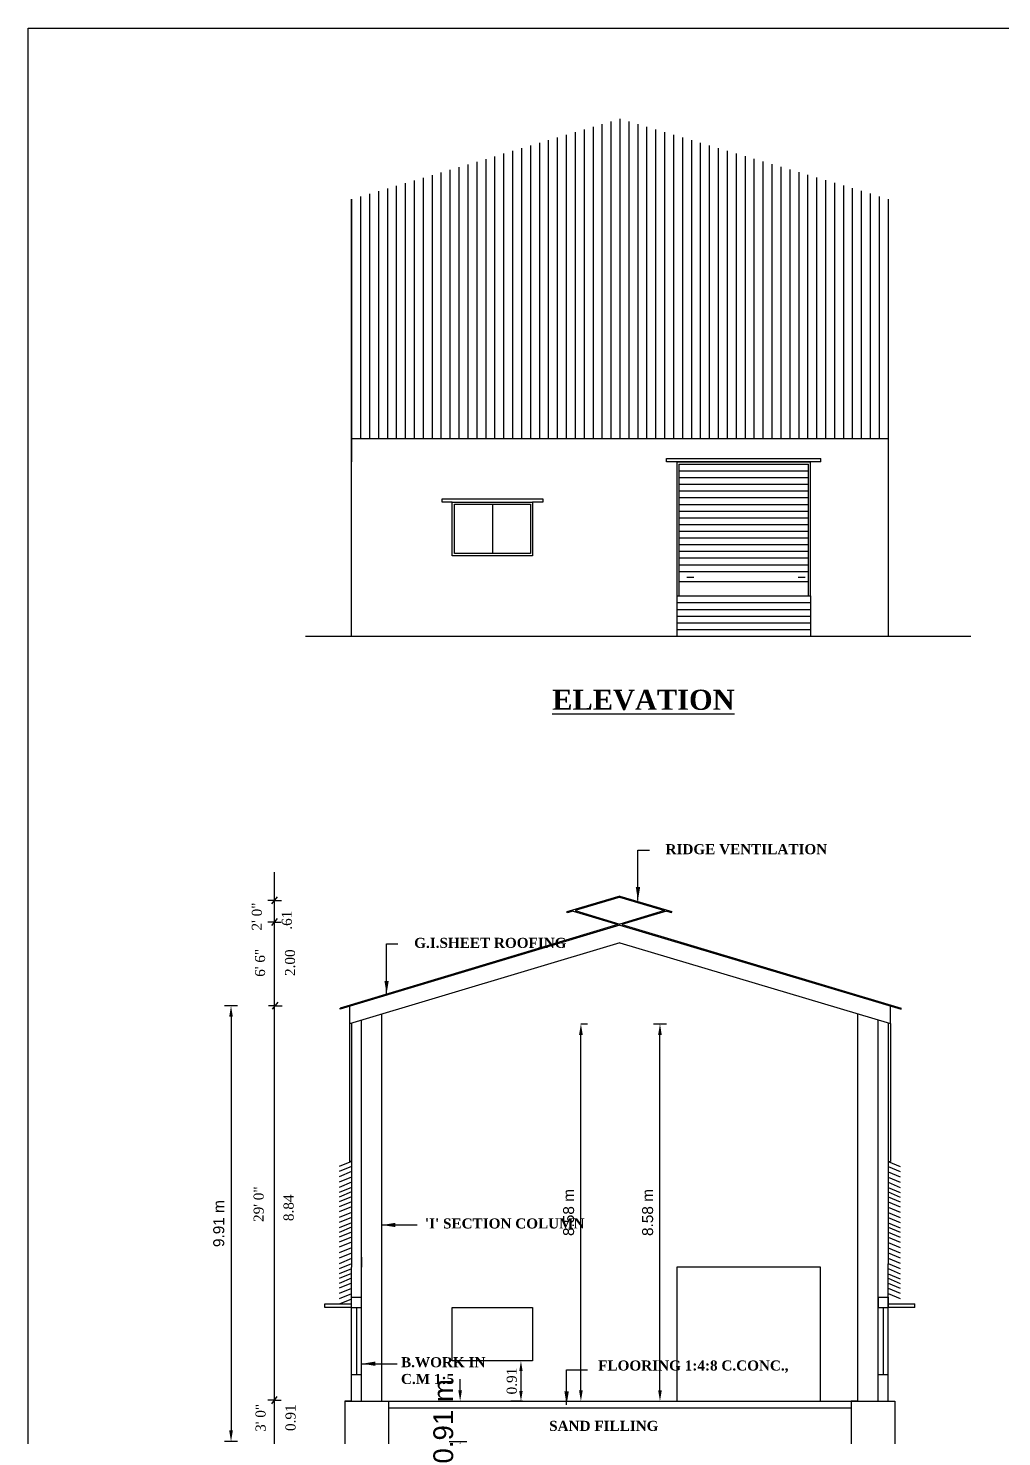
# Model space of a CAD drawing. Header units: metres. Extents: x -4258 to 185371, y -3317 to 113.
# Drawn here: x 4851.25 to 4873.39, y -596.61 to -564.57 of the extents above; entities that cross this region are included whole.
import ezdxf

# ---------------------------------------------------------------- set-up
doc = ezdxf.new("R2010")
doc.units = ezdxf.units.M
doc.header["$LTSCALE"] = 0.5
doc.header["$MEASUREMENT"] = 0
for name, color, linetype in [('BLK_2_FLR_0_BATH_HT', 7, 'Continuous'), ('BLK_2_FLR_0_REGULAR_ROOM_1', 7, 'Continuous'), ('BLK_2_HT_OF_BLDG', 7, 'Continuous'), ('BLK_2_PLINTH_HEIGHT', 7, 'Continuous')]:
    doc.layers.add(name, color=color, linetype=linetype)
doc.styles.add('S', font='swiss.ttf')
doc.styles.get("Standard").update_dxf_attribs({"font": 'times.ttf'})
doc.dimstyles.new('METRIC', dxfattribs={"dimtxt": 0.45, "dimasz": 0.25, "dimexe": 0.15, "dimexo": 0.15, "dimgap": 0.15, "dimtad": 1, "dimzin": 0, "dimdsep": 46, "dimtxsty": 'S', "dimcen": 0, "dimclrd": 1, "dimclre": 1, "dimclrt": 5, "dimadec": 0, "dimazin": 2, "dimtfac": 1, "dimtix": 1, "dimtofl": 0, "dimtmove": 1, "dimatfit": 0, "dimfxl": 0, "dimtolj": 1, "dimtzin": 0, "dimarcsym": 0})
doc.dimstyles.get("Standard").update_dxf_attribs({"dimtxt": 0.23, "dimasz": 0.23, "dimexe": 0.23, "dimexo": 0.23, "dimgap": 0.09, "dimtad": 1, "dimzin": 0, "dimdsep": 46, "dimtxsty": 'Standard', "dimcen": 0.09, "dimadec": 0, "dimazin": 0, "dimtfac": 1, "dimtofl": 0, "dimtmove": 0, "dimatfit": 3, "dimfxl": 0, "dimtolj": 1, "dimtzin": 0, "dimarcsym": 0})

# ---------------------------------------------------------------- blocks, each defined once
blk = doc.blocks.new('*D643')
at = {"color": 0, "linetype": 'ByBlock', "lineweight": -2}
for p, q in [((4862.49, -594.887), (4862.225, -594.887)), ((4862.455, -595.117), (4862.455, -595.572)), ((4862.49, -595.802), (4862.225, -595.802))]:
    blk.add_line(p, q, dxfattribs=at)
for points in [[(4862.416, -595.117), (4862.493, -595.117), (4862.455, -594.887)], [(4862.416, -595.572), (4862.493, -595.572), (4862.455, -595.802)]]:
    blk.add_solid(points, dxfattribs=at)
at = {"layer": 'Defpoints', "color": 0, "linetype": 'ByBlock', "lineweight": -2}
for p in [(4862.72, -594.887), (4862.455, -595.802), (4862.72, -595.802)]:
    blk.add_point(p, dxfattribs=at)
at = {"color": 0, "linetype": 'ByBlock', "insert": (4862.247, -595.345), "char_height": 0.23, "attachment_point": 5, "rotation": 90}
blk.add_mtext('\\A1;0.91', dxfattribs=at)
blk = doc.blocks.new('*D564')
at = {"layer": 'BLK_2_FLR_0_REGULAR_ROOM_1', "color": 0, "lineweight": -2}
for p, q in [((4863.818, -587.22), (4863.968, -587.22)), ((4863.818, -595.552), (4863.818, -587.47)), ((4863.818, -595.802), (4863.968, -595.802))]:
    blk.add_line(p, q, dxfattribs=at)
for points in [[(4863.776, -587.47), (4863.86, -587.47), (4863.818, -587.22)], [(4863.776, -595.552), (4863.86, -595.552), (4863.818, -595.802)]]:
    blk.add_solid(points, dxfattribs=at)
at = {"layer": 'Defpoints', "color": 0, "lineweight": -2}
for p in [(4863.776, -587.22), (4863.818, -587.22), (4863.776, -595.802)]:
    blk.add_point(p, dxfattribs=at)
at = {"layer": 'BLK_2_FLR_0_REGULAR_ROOM_1', "color": 0, "lineweight": -2, "insert": (4863.54, -591.511), "char_height": 0.25, "attachment_point": 5, "rotation": 90, "style": 'S'}
blk.add_mtext('\\A1;8.58 m', dxfattribs=at)
blk = doc.blocks.new('*D565')
at = {"layer": 'BLK_2_FLR_0_BATH_HT', "color": 0, "lineweight": -2}
for p, q in [((4865.466, -587.22), (4865.766, -587.22)), ((4865.616, -595.552), (4865.616, -587.47)), ((4865.466, -595.802), (4865.766, -595.802))]:
    blk.add_line(p, q, dxfattribs=at)
for points in [[(4865.574, -587.47), (4865.657, -587.47), (4865.616, -587.22)], [(4865.574, -595.552), (4865.657, -595.552), (4865.616, -595.802)]]:
    blk.add_solid(points, dxfattribs=at)
at = {"layer": 'Defpoints', "color": 0, "lineweight": -2}
for p in [(4865.213, -587.22), (4865.616, -587.22), (4865.213, -595.802)]:
    blk.add_point(p, dxfattribs=at)
at = {"layer": 'BLK_2_FLR_0_BATH_HT', "color": 0, "lineweight": -2, "insert": (4865.337, -591.511), "char_height": 0.25, "attachment_point": 5, "rotation": 90, "style": 'S'}
blk.add_mtext('\\A1;8.58 m', dxfattribs=at)
blk = doc.blocks.new('*D608')
at = {"layer": 'BLK_2_PLINTH_HEIGHT', "color": 1, "lineweight": -2}
for p, q in [((4861.072, -595.552), (4861.072, -595.302)), ((4860.822, -595.802), (4861.222, -595.802)), ((4860.822, -596.717), (4861.222, -596.717)), ((4861.072, -596.967), (4861.072, -597.217))]:
    blk.add_line(p, q, dxfattribs=at)
for points in [[(4861.03, -595.552), (4861.114, -595.552), (4861.072, -595.802)], [(4861.03, -596.967), (4861.114, -596.967), (4861.072, -596.717)]]:
    blk.add_solid(points, dxfattribs=at)
at = {"layer": 'Defpoints', "color": 0, "lineweight": -2}
for p in [(4860.368, -595.802), (4861.072, -595.802), (4860.368, -596.717)]:
    blk.add_point(p, dxfattribs=at)
at = {"layer": 'BLK_2_PLINTH_HEIGHT', "color": 5, "lineweight": -2, "insert": (4860.691, -596.26), "char_height": 0.45, "attachment_point": 5, "rotation": 89.9992, "style": 'S'}
blk.add_mtext('\\A1;0.91 m', dxfattribs=at)
blk = doc.blocks.new('*D609')
at = {"layer": 'BLK_2_HT_OF_BLDG', "color": 0, "lineweight": -2}
for p, q in [((4856.012, -586.808), (4855.712, -586.808)), ((4855.862, -587.058), (4855.862, -596.467)), ((4856.012, -596.717), (4855.712, -596.717))]:
    blk.add_line(p, q, dxfattribs=at)
for points in [[(4855.821, -587.058), (4855.904, -587.058), (4855.862, -586.808)], [(4855.821, -596.467), (4855.904, -596.467), (4855.862, -596.717)]]:
    blk.add_solid(points, dxfattribs=at)
at = {"layer": 'Defpoints', "color": 0, "lineweight": -2}
for p in [(4856.853, -586.808), (4855.862, -596.717), (4856.853, -596.717)]:
    blk.add_point(p, dxfattribs=at)
at = {"layer": 'BLK_2_HT_OF_BLDG', "color": 0, "lineweight": -2, "insert": (4855.584, -591.763), "char_height": 0.25, "attachment_point": 5, "rotation": 90, "style": 'S'}
blk.add_mtext('\\A1;9.91 m', dxfattribs=at)

msp = doc.modelspace()

# ---------------------------------------------------------------- linework, layer by layer
at = {"color": 0, "linetype": 'ByBlock'}
for p, q in [((4864.29681, -566.7545), (4864.29681, -573.90466)), ((4864.50015, -566.69345), (4864.50015, -573.90466)), ((4864.70348, -566.63239), (4864.70348, -573.90466)), ((4864.70348, -566.63239), (4864.70348, -573.90466)), ((4864.90681, -566.69323), (4864.90681, -573.90466)), ((4865.11015, -566.75406), (4865.11015, -573.90466)), ((4863.07681, -567.12085), (4863.07681, -573.90466)), ((4863.28015, -567.05979), (4863.28015, -573.90466)), ((4863.48348, -566.99874), (4863.48348, -573.90466)), ((4863.68681, -566.93768), (4863.68681, -573.90466)), ((4863.89015, -566.87662), (4863.89015, -573.90466)), ((4864.09348, -566.81556), (4864.09348, -573.90466)), ((4865.31348, -566.8149), (4865.31348, -573.90466)), ((4865.51681, -566.87574), (4865.51681, -573.90466)), ((4865.72015, -566.93658), (4865.72015, -573.90466)), ((4865.92348, -566.99741), (4865.92348, -573.90466)), ((4866.12681, -567.05825), (4866.12681, -573.90466)), ((4866.33015, -567.11909), (4866.33015, -573.90466)), ((4862.06015, -567.42614), (4862.06015, -573.90466)), ((4862.26348, -567.36508), (4862.26348, -573.90466)), ((4862.46681, -567.30402), (4862.46681, -573.90466)), ((4862.67015, -567.24297), (4862.67015, -573.90466)), ((4862.87348, -567.18191), (4862.87348, -573.90466)), ((4866.53348, -567.17993), (4866.53348, -573.90466)), ((4866.73681, -567.24077), (4866.73681, -573.90466)), ((4866.94015, -567.3016), (4866.94015, -573.90466)), ((4867.14348, -567.36244), (4867.14348, -573.90466)), ((4867.34681, -567.42328), (4867.34681, -573.90466)), ((4861.04348, -567.73143), (4861.04348, -573.90466)), ((4861.24681, -567.67037), (4861.24681, -573.90466)), ((4861.45015, -567.60931), (4861.45015, -573.90466)), ((4861.65348, -567.54826), (4861.65348, -573.90466)), ((4861.85681, -567.4872), (4861.85681, -573.90466)), ((4867.55015, -567.48412), (4867.55015, -573.90466)), ((4867.75348, -567.54496), (4867.75348, -573.90466)), ((4867.95681, -567.60579), (4867.95681, -573.90466)), ((4868.16015, -567.66663), (4868.16015, -573.90466)), ((4868.36348, -567.72747), (4868.36348, -573.90466)), ((4860.02681, -568.03672), (4860.02681, -573.90466)), ((4860.23015, -567.97566), (4860.23015, -573.90466)), ((4860.43348, -567.9146), (4860.43348, -573.90466)), ((4860.63681, -567.85355), (4860.63681, -573.90466)), ((4860.84015, -567.79249), (4860.84015, -573.90466)), ((4868.56681, -567.78831), (4868.56681, -573.90466)), ((4868.77015, -567.84915), (4868.77015, -573.90466)), ((4868.97348, -567.90998), (4868.97348, -573.90466)), ((4869.17681, -567.97082), (4869.17681, -573.90466)), ((4869.38015, -568.03166), (4869.38015, -573.90466)), ((4858.80681, -568.40307), (4858.80681, -573.90466)), ((4859.01015, -568.34201), (4859.01015, -573.90466)), ((4859.01015, -568.34201), (4859.01015, -573.90466)), ((4859.21348, -568.28095), (4859.21348, -573.90466)), ((4859.41681, -568.21989), (4859.41681, -573.90466)), ((4859.62015, -568.15884), (4859.62015, -573.90466)), ((4859.82348, -568.09778), (4859.82348, -573.90466)), ((4869.58348, -568.0925), (4869.58348, -573.90466)), ((4869.78681, -568.15334), (4869.78681, -573.90466)), ((4869.99015, -568.21417), (4869.99015, -573.90466)), ((4870.19348, -568.27501), (4870.19348, -573.90466)), ((4870.39681, -568.33585), (4870.39681, -573.90466)), ((4870.39681, -568.33585), (4870.39681, -573.90466)), ((4870.60015, -568.39669), (4870.60015, -573.90466)), ((4858.60348, -568.46413), (4858.60348, -573.90466)), ((4858.60349, -578.40142), (4858.60349, -568.46412)), ((4870.80383, -568.45763), (4870.80326, -578.40142)), ((4870.80348, -568.45753), (4870.80348, -573.90466)), ((4858.60349, -568.88873), (4858.60349, -574.43642)), ((4858.60348, -573.90466), (4870.80348, -573.90466)), ((4865.76806, -574.43656), (4865.76806, -574.36031)), ((4865.76806, -574.36031), (4869.27556, -574.36031)), ((4865.99681, -574.43656), (4865.76806, -574.43656)), ((4869.26957, -574.43656), (4865.99681, -574.43656)), ((4865.99681, -574.43656), (4865.99681, -577.48656)), ((4869.27556, -574.43656), (4865.99681, -574.43656)), ((4865.99681, -574.43656), (4865.99681, -577.48656)), ((4865.99681, -574.43656), (4869.04082, -574.43656)), ((4866.04764, -574.4874), (4866.04764, -577.48656)), ((4866.04764, -574.4874), (4868.98999, -574.4874)), ((4868.98999, -577.48656), (4868.98999, -574.4874)), ((4869.04082, -577.48656), (4869.04082, -574.43656)), ((4869.27556, -574.43656), (4869.27556, -574.36031)), ((4866.04764, -574.6399), (4868.98999, -574.6399)), ((4866.04764, -574.7924), (4868.98999, -574.7924)), ((4866.04764, -574.9449), (4868.98999, -574.9449)), ((4866.04764, -575.0974), (4868.98999, -575.0974)), ((4860.66174, -575.35148), (4860.66174, -575.27523)), ((4860.66174, -575.27523), (4862.94924, -575.27523)), ((4860.89049, -575.35148), (4860.66174, -575.35148)), ((4861.80549, -575.40231), (4861.80549, -576.52064)), ((4862.94924, -575.35148), (4862.72049, -575.35148)), ((4862.94924, -575.27523), (4862.94924, -575.35148)), ((4866.04764, -575.2499), (4868.98999, -575.2499)), ((4866.04764, -575.4024), (4868.98999, -575.4024)), ((4866.04764, -575.5549), (4868.98999, -575.5549)), ((4866.04764, -575.7074), (4868.98999, -575.7074)), ((4866.04764, -575.8599), (4868.98999, -575.8599)), ((4866.04764, -576.0124), (4868.98999, -576.0124)), ((4866.04764, -576.1649), (4868.98999, -576.1649)), ((4866.04764, -576.3174), (4868.98999, -576.3174)), ((4866.04764, -576.4699), (4868.98999, -576.4699)), ((4866.04764, -576.6224), (4868.98999, -576.6224)), ((4866.04764, -576.7749), (4868.98999, -576.7749)), ((4866.04764, -576.9274), (4868.98999, -576.9274)), ((4866.04764, -577.15615), (4868.98999, -577.15615)), ((4866.22371, -577.06106), (4866.38904, -577.06106)), ((4868.756, -577.06106), (4868.92133, -577.06106)), ((4865.99681, -577.48656), (4869.04082, -577.48656)), ((4865.99681, -577.48656), (4865.99681, -578.40156)), ((4865.99681, -577.63906), (4869.04082, -577.63906)), ((4869.04082, -577.48656), (4869.04082, -578.40156)), ((4865.99681, -577.79156), (4869.04082, -577.79156)), ((4865.99681, -577.94406), (4869.04082, -577.94406)), ((4865.99681, -578.09656), (4869.04082, -578.09656)), ((4865.99681, -578.24906), (4869.04082, -578.24906)), ((4857.55222, -578.40142), (4872.68113, -578.40142)), ((4865.1154, -584.14098), (4865.1154, -583.26924)), ((4865.1154, -583.26924), (4865.37443, -583.26924)), ((4856.85267, -598.98416), (4856.85267, -583.76738)), ((4864.70349, -584.31139), (4863.49924, -584.67301)), ((4864.7108, -584.33573), (4863.68533, -584.64367)), ((4864.69621, -584.33594), (4865.72133, -584.64266)), ((4864.70349, -584.31159), (4865.88546, -584.66523)), ((4863.50655, -584.69735), (4863.49924, -584.67301)), ((4863.64107, -584.65695), (4863.50655, -584.69735)), ((4863.64107, -584.65695), (4864.65923, -584.96159)), ((4863.68533, -584.64367), (4864.70348, -584.9483)), ((4865.72133, -584.64266), (4864.70348, -584.9483)), ((4865.7656, -584.6559), (4864.74775, -584.96155)), ((4865.7656, -584.6559), (4865.87818, -584.68958)), ((4865.87818, -584.68958), (4865.88546, -584.66523)), ((4864.65923, -584.96159), (4858.34082, -586.85891)), ((4864.70349, -584.97483), (4858.34082, -586.88545)), ((4864.70349, -584.97483), (4871.10047, -586.88883)), ((4864.74775, -584.96155), (4871.10047, -586.8623)), ((4864.70369, -585.37284), (4858.55266, -587.21991)), ((4864.70349, -585.37278), (4870.85433, -587.21313)), ((4859.3993, -586.27194), (4859.3993, -585.4002)), ((4859.3993, -585.4002), (4859.65833, -585.4002)), ((4858.34082, -586.88545), (4858.34082, -586.85891)), ((4858.55266, -586.82184), (4858.55266, -590.35136)), ((4870.85433, -587.21313), (4870.85433, -586.81518)), ((4871.10047, -586.88883), (4871.10047, -586.8623)), ((4858.60349, -587.20464), (4858.60349, -592.75233)), ((4858.83224, -595.80233), (4858.83053, -587.13647)), ((4859.28974, -595.80224), (4859.288, -586.99909)), ((4870.11724, -595.8025), (4870.11724, -586.99259)), ((4870.57474, -595.8025), (4870.57474, -587.12948)), ((4870.80381, -587.19802), (4870.80349, -592.67625)), ((4870.85433, -587.21313), (4870.85433, -590.35118)), ((4858.60349, -590.35136), (4858.31761, -590.46674)), ((4858.60349, -590.46368), (4858.31761, -590.57906)), ((4858.60349, -590.35136), (4858.55266, -590.35136)), ((4870.80363, -590.35118), (4870.85446, -590.35118)), ((4870.80363, -590.35118), (4871.07936, -590.46656)), ((4870.80363, -590.4635), (4871.07936, -590.57888)), ((4858.60349, -590.57993), (4858.31761, -590.69531)), ((4858.60349, -590.70608), (4858.31761, -590.82146)), ((4858.60349, -590.82262), (4858.31761, -590.93799)), ((4870.80363, -590.58567), (4871.07936, -590.70105)), ((4870.80363, -590.70591), (4871.07936, -590.82128)), ((4870.80363, -590.82244), (4871.07936, -590.93782)), ((4858.60349, -590.93931), (4858.31761, -591.05469)), ((4858.60349, -591.04361), (4858.31761, -591.15899)), ((4858.60349, -591.15387), (4858.31761, -591.26925)), ((4858.60349, -591.15387), (4858.31761, -591.26925)), ((4870.80363, -590.93914), (4871.07936, -591.05451)), ((4870.80363, -591.04344), (4871.07936, -591.15882)), ((4870.80363, -591.15369), (4871.07936, -591.26907)), ((4870.80363, -591.15369), (4871.07936, -591.26907)), ((4858.60349, -591.26619), (4858.31761, -591.38157)), ((4858.60349, -591.38244), (4858.31761, -591.49782)), ((4870.80363, -591.26601), (4871.07936, -591.38139)), ((4870.80363, -591.38818), (4871.07936, -591.50356)), ((4858.60349, -591.50859), (4858.31761, -591.62397)), ((4858.60349, -591.62513), (4858.31761, -591.7405)), ((4858.60349, -591.74182), (4858.31761, -591.8572)), ((4870.80363, -591.50842), (4871.07936, -591.6238)), ((4870.80363, -591.62495), (4871.07936, -591.74033)), ((4870.80363, -591.74165), (4871.07936, -591.85703)), ((4858.60349, -591.84612), (4858.31761, -591.9615)), ((4858.60349, -591.95638), (4858.31761, -592.07176)), ((4858.60349, -591.95638), (4858.31761, -592.07176)), ((4858.60349, -592.0687), (4858.31761, -592.18408)), ((4870.80363, -591.84595), (4871.07936, -591.96133)), ((4870.80363, -591.95621), (4871.07936, -592.07158)), ((4870.80363, -591.95621), (4871.07936, -592.07158)), ((4870.80363, -592.06852), (4871.07936, -592.1839)), ((4858.60349, -592.18496), (4858.31761, -592.30033)), ((4858.60349, -592.3111), (4858.31761, -592.42648)), ((4858.60349, -592.43322), (4858.31761, -592.54859)), ((4870.80363, -592.19069), (4871.07936, -592.30607)), ((4870.80363, -592.31093), (4871.07936, -592.42631)), ((4870.80363, -592.42746), (4871.07936, -592.54284)), ((4870.80363, -592.42746), (4871.07936, -592.54284)), ((4858.60349, -592.55936), (4858.31761, -592.67474)), ((4858.60349, -592.6759), (4858.31761, -592.79128)), ((4858.60349, -595.80233), (4858.60349, -592.75233)), ((4858.83224, -592.52358), (4858.83224, -592.75233)), ((4858.83224, -595.80233), (4858.83224, -592.75233)), ((4869.26933, -592.75233), (4865.99657, -592.75233)), ((4865.99657, -592.75233), (4865.99657, -595.80233)), ((4869.26933, -595.80233), (4869.26933, -592.75233)), ((4870.80349, -595.8025), (4870.80349, -592.67625)), ((4870.80363, -592.54963), (4871.07936, -592.66501)), ((4870.80363, -592.66987), (4871.07936, -592.78524)), ((4858.60349, -592.79259), (4858.31761, -592.90797)), ((4858.60349, -592.89689), (4858.31761, -593.01227)), ((4858.60349, -593.00715), (4858.31761, -593.12253)), ((4858.60349, -593.00715), (4858.31761, -593.12253)), ((4870.80363, -592.7864), (4871.07936, -592.90178)), ((4870.80363, -592.9031), (4871.07936, -593.01847)), ((4870.80363, -593.0074), (4871.07936, -593.12278)), ((4858.60349, -593.11947), (4858.31761, -593.23485)), ((4858.60349, -593.23573), (4858.31761, -593.3511)), ((4858.60349, -593.36187), (4858.31761, -593.47725)), ((4870.80363, -593.11765), (4871.07936, -593.23303)), ((4870.80363, -593.11765), (4871.07936, -593.23303)), ((4870.80363, -593.22997), (4871.07936, -593.34535)), ((4870.80363, -593.35214), (4871.07936, -593.46752)), ((4857.99307, -593.66734), (4857.99307, -593.59109)), ((4857.99307, -593.59109), (4858.60307, -593.59109)), ((4858.60307, -593.66734), (4857.99307, -593.66734)), ((4858.60349, -593.47841), (4858.31761, -593.59379)), ((4858.60307, -593.43859), (4858.83182, -593.43859)), ((4858.60307, -593.66734), (4858.83182, -593.66734)), ((4858.71745, -593.66734), (4858.71745, -595.19234)), ((4870.57432, -593.43875), (4870.80307, -593.43875)), ((4870.57432, -593.43875), (4870.57432, -593.6675)), ((4870.57432, -593.6675), (4870.80307, -593.6675)), ((4870.6887, -593.6675), (4870.6887, -595.1925)), ((4870.80307, -593.43875), (4870.80307, -593.6675)), ((4870.80307, -593.59125), (4871.41307, -593.59125)), ((4871.41307, -593.6675), (4870.80307, -593.6675)), ((4871.41307, -593.6675), (4871.41307, -593.59125)), ((4858.60307, -595.19234), (4858.83182, -595.19234)), ((4863.49316, -595.08581), (4863.96584, -595.08581)), ((4870.57432, -595.1925), (4870.80307, -595.1925)), ((4858.45099, -595.80233), (4870.95599, -595.80233)), ((4858.45099, -595.80233), (4870.95599, -595.80233)), ((4858.45099, -595.80233), (4870.95599, -595.8025)), ((4858.60349, -595.80233), (4858.45099, -595.80233)), ((4858.45099, -595.80233), (4858.45099, -597.32733)), ((4859.28974, -595.80224), (4859.44224, -595.80224)), ((4859.44224, -595.80224), (4859.44224, -597.32733)), ((4859.44224, -595.95483), (4869.96474, -595.95471)), ((4870.11724, -595.80242), (4869.96474, -595.80242)), ((4869.96474, -595.80242), (4869.96474, -597.3275)), ((4870.11724, -595.80242), (4869.96474, -595.80242)), ((4870.80349, -595.80233), (4870.95599, -595.80233)), ((4870.80349, -595.8025), (4870.95599, -595.8025)), ((4870.95599, -595.8025), (4870.95599, -597.3275))]:
    msp.add_line(p, q, dxfattribs=at)
at = {"color": 0}
for p, q in [((4856.85471, -584.41069), (4856.70221, -584.41069)), ((4856.79282, -584.48965), (4856.91826, -584.32962)), ((4856.85554, -584.41069), (4857.00804, -584.41069)), ((4856.85184, -584.90626), (4856.69934, -584.90626)), ((4856.78995, -584.98522), (4856.91539, -584.82519)), ((4856.85267, -584.90626), (4857.00517, -584.90626)), ((4856.87035, -586.80781), (4856.71785, -586.80781)), ((4856.80846, -586.88677), (4856.9339, -586.72674)), ((4856.87035, -586.80781), (4857.02285, -586.80781)), ((4856.85102, -595.78004), (4856.69852, -595.78004)), ((4856.78912, -595.859), (4856.91456, -595.69897)), ((4856.85102, -595.78004), (4857.00352, -595.78004))]:
    msp.add_line(p, q, dxfattribs=at)
at = {"color": 0, "linetype": 'ByBlock'}
for points in [[(4851.24976, -564.57171), (4901.91885, -564.57171), (4901.91885, -630.53452), (4851.24976, -630.53452)], [(4860.89049, -575.35148), (4862.72049, -575.35148), (4862.72049, -576.57148), (4860.89049, -576.57148)], [(4860.94132, -575.40231), (4862.66966, -575.40231), (4862.66966, -576.52064), (4860.94132, -576.52064)], [(4860.88983, -593.66734), (4862.71983, -593.66734), (4862.71983, -594.88734), (4860.88983, -594.88734)]]:
    msp.add_lwpolyline(points, close=True, dxfattribs=at)

# ---------------------------------------------------------------- texts
at = {"color": 7, "attachment_point": 1}
for s, insert, char_height, width in [('\\A1;{\\fTimes New Roman|b1|i0|c0|p18;\\LELEVATION}', (4863.1661, -579.61875), 0.4575, 9.2638678), ("{\\fTimes New Roman|b1|i0|c0|p18; 'I' SECTION COLUMN}", (4860.18384, -591.64491), 0.22875, 5.1935257), ('{\\fTimes New Roman|b1|i0|c0|p18;B.WORK IN \\PC.M 1:5 }', (4859.72733, -594.80066), 0.22875, 5.1935257), ('{\\fTimes New Roman|b1|i0|c0|p18;FLOORING 1:4:8 C.CONC.,}', (4864.21048, -594.87587), 0.22875, 5.1935257), ('{\\fTimes New Roman|b1|i0|c0|p18;SAND FILLING}', (4863.09595, -596.2488), 0.22875, 4.1329568)]:
    msp.add_mtext(s, dxfattribs=dict(at, insert=insert, char_height=char_height, width=width))
at = {"color": 0, "char_height": 0.22875, "width": 4.1329568, "attachment_point": 1}
for s, insert in [('{\\fTimes New Roman|b1|i0|c0|p18;RIDGE VENTILATION }', (4865.74226, -583.13149)), ('{\\fTimes New Roman|b1|i0|c0|p18;G.I.SHEET ROOFING }', (4860.02617, -585.26246))]:
    msp.add_mtext(s, dxfattribs=dict(at, insert=insert))
at = {"color": 0, "char_height": 0.22875, "width": 4.1329568, "attachment_point": 1, "rotation": 90}
for s, insert in [('\\A1; 2\' 0"', (4856.33397, -585.18235)), ('\\A1;.61', (4857.01508, -585.07716)), ('\\A1; 6\' 6"', (4856.40749, -586.23569)), ('\\A1;2.00', (4857.0886, -586.1305)), ('\\A1; 29\' 0"', (4856.37518, -591.81152)), ('\\A1;8.84', (4857.05629, -591.70633)), ('\\A1; 3\' 0"', (4856.41945, -596.58577)), ('\\A1;0.91', (4857.10056, -596.48058))]:
    msp.add_mtext(s, dxfattribs=dict(at, insert=insert))

# ---------------------------------------------------------------- dimensions: what is measured, and where the dimension line sits
at = {"color": 0, "linetype": 'ByBlock'}
dim = msp.add_linear_dim(base=(4862.45467, -595.80233), p1=(4862.71983, -594.88734), p2=(4862.71983, -595.80233), angle=90, dimstyle='Standard', override={"dimfxl": 1.25, "dimarcsym": 1}, dxfattribs=at)
dim.commit()
dim.dimension.update_dxf_attribs({"geometry": '*D643', "text_midpoint": (4862.24735, -595.34484)})
at = {"layer": 'BLK_2_FLR_0_BATH_HT', "color": 3, "lineweight": -2}
dim = msp.add_aligned_dim(p1=(4865.21268, -595.80233), p2=(4865.21268, -587.21991), distance=-0.403, dimstyle='METRIC', override={"dimtxt": 0.25, "dimpost": ' m', "dimclrd": 0, "dimclre": 0, "dimclrt": 0}, dxfattribs=at)
dim.commit()
dim.dimension.update_dxf_attribs({"geometry": '*D565', "text_midpoint": (4865.3372, -591.51112)})
at = {"layer": 'BLK_2_FLR_0_REGULAR_ROOM_1', "color": 4, "lineweight": -2}
dim = msp.add_aligned_dim(p1=(4863.77621, -595.80233), p2=(4863.77621, -587.21991), distance=-0.04178, dimstyle='METRIC', override={"dimtxt": 0.25, "dimpost": ' m', "dimclrd": 0, "dimclre": 0, "dimclrt": 0}, dxfattribs=at)
dim.commit()
dim.dimension.update_dxf_attribs({"geometry": '*D564', "text_midpoint": (4863.53951, -591.51112)})
at = {"layer": 'BLK_2_HT_OF_BLDG', "color": 0, "lineweight": -2}
dim = msp.add_aligned_dim(p1=(4856.85267, -586.80781), p2=(4856.85267, -596.71733), distance=-0.99037, dimstyle='METRIC', override={"dimtxt": 0.25, "dimpost": ' m', "dimclrd": 0, "dimclre": 0, "dimclrt": 0}, dxfattribs=at)
dim.commit()
dim.dimension.update_dxf_attribs({"geometry": '*D609', "text_midpoint": (4855.58382, -591.76257)})
at = {"layer": 'BLK_2_PLINTH_HEIGHT', "lineweight": -2}
dim = msp.add_aligned_dim(p1=(4860.36788, -596.71733), p2=(4860.36789, -595.80236), distance=-0.70404, dimstyle='METRIC', override={"dimpost": ' m', "dimfxl": 0.25}, dxfattribs=at)
dim.commit()
dim.dimension.update_dxf_attribs({"geometry": '*D608', "text_midpoint": (4860.69066, -596.25985)})

# ---------------------------------------------------------------- leaders
at = {"color": 0}
for points in [[(4865.1154, -584.4101), (4865.1154, -583.58924)], [(4859.3993, -586.54107), (4859.3993, -585.72021)]]:
    msp.add_leader(points, dimstyle='Standard', override={"dimasz": 0.3, "dimgap": 0.09, "dimtad": 0}, dxfattribs=at)
at = {"color": 7}
for points in [[(4859.30099, -591.7941), (4860.09686, -591.7941)], [(4858.84448, -594.94986), (4859.64035, -594.94986)], [(4863.49316, -595.88168), (4863.49316, -595.08581)]]:
    msp.add_leader(points, dimstyle='Standard', override={"dimasz": 0.3, "dimgap": 0.09, "dimtad": 0}, dxfattribs=at)

doc.saveas('drawing.dxf')
